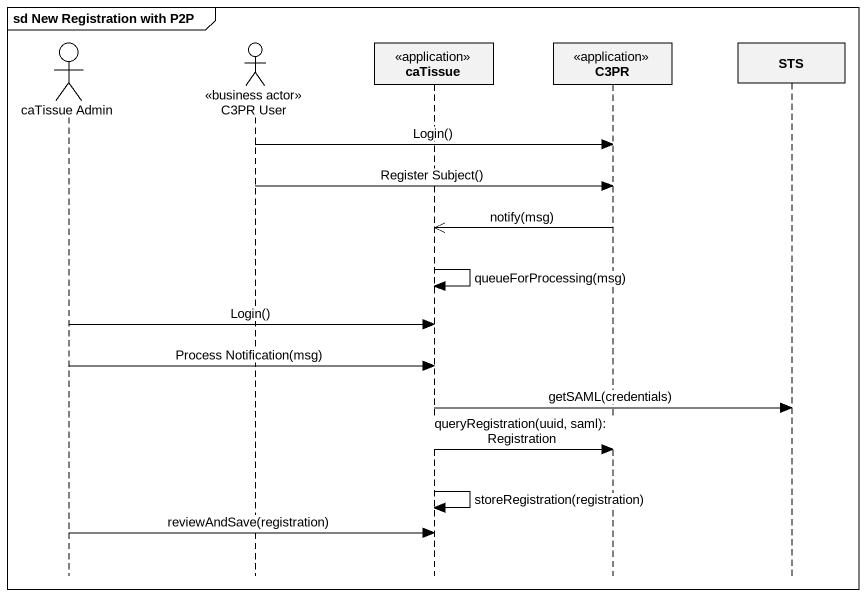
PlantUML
@startuml
mainframe sd New Registration with P2P
hide footbox
actor "caTissue Admin" as caTissue_Admin
actor "C3PR User" as C3PR_User <<business actor>>
participant caTissue <<application>>
participant C3PR <<application>>
participant STS

C3PR_User -> C3PR : Login()
C3PR_User -> C3PR : Register Subject()
C3PR ->> caTissue : notify(msg)
caTissue -> caTissue : queueForProcessing(msg)
caTissue_Admin -> caTissue : Login()
caTissue_Admin -> caTissue : Process Notification(msg)
caTissue -> STS : getSAML(credentials)
caTissue -> C3PR : queryRegistration(uuid, saml): Registration
caTissue -> caTissue : storeRegistration(registration)
caTissue_Admin -> caTissue : reviewAndSave(registration)
@enduml
